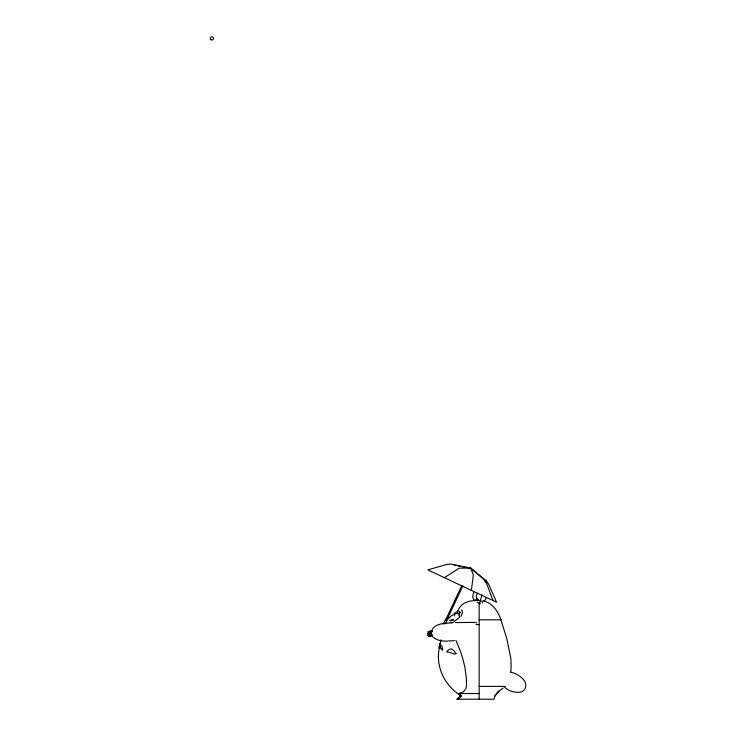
<?xml version="1.0" encoding="UTF-8"?>
<svg xmlns="http://www.w3.org/2000/svg" width="736" height="736" viewBox="0 0 736 736"><rect width="100%" height="100%" fill="white"/><g stroke="black" fill="none" stroke-linecap="round" stroke-linejoin="round"><path stroke-width="1.1" d="M458.859 614.394L459.54 617.44L452.318 622.932M477.719 600.604L477.765 599.803C477.066 599.886 473.23 599.711 474.288 600.677M432.244 631.111L431.968 630.467L428.048 631.654L432.096 631.332M439.236 648.352C435.482 667.304 444.976 686.062 461.178 695.906L457.01 699.2L494.031 699.2L495.024 695.906L498.75 691.15L494.785 695.906L499.054 691.15L503.102 688.059M454.36 614.201L457.35 613.355L458.178 610.31A14.968 14.968 0 0 1 464.26 603.18L469.853 601.073L478.087 600.254M439.245 648.103L439.926 643.733L438.941 647.128M457.387 613.355L457.856 613.355A13.092 2.944 -82.9 0 1 458.059 613.428C459.439 616.161 460.405 609.141 459.439 613.769M459.512 613.806C458.252 615.673 460.754 610.153 459.457 612.646M471.399 590.382L473.358 574.788L470.635 568.091L450.588 564.07L446.356 564.576L427.809 569.866L496.552 602.223L488.814 584.55L486.514 580.971L470.635 568.091L459.255 568.146L444.397 577.668M439.521 646.447L440.984 639.796M482.365 603.051L482.485 602.471M480.295 603.851L479.568 603.686L481.896 594.973M485.364 582.038L485.705 580.75L484.978 581.826M473.69 592.489L472.668 596.74L473.864 600.392M486.192 597.834C484.969 605.24 471.528 598.994 477.903 593.106M459.549 613.152L459.144 614.146M449.806 620.457L453.56 619.491M443.256 624.1L445.188 619.979L446.872 620.77L445.418 623.861M445.887 619.362L461.849 585.451M446.899 619.841L462.861 585.93M431.673 632.408L431.655 632.886M440.901 645.794L440.965 645.684A7.286 1.996 -80.4 0 1 441.306 645.178L441.922 646.144A13.625 5.262 -79.6 0 1 442.189 647.146L442.52 648.352A11.408 5.658 -82.6 0 1 442.778 649.336L442.382 650.256L441.6 648.876M460.911 616.492C461.776 614.91 463.514 610.696 461.435 609.978M459.08 614.238L459.724 611.818L459.08 614.109M459.227 698.381L460.892 695.906L458.776 693.524L463.432 691.858L465.888 688.675L466.523 685.713L466.357 678.426L464.959 667.589L463.183 660.063L460.506 651.47L455.924 640.384M432.244 629.335C436.568 622.858 445.032 623.539 451.84 622.776M450.248 640.716L449.291 641.222L448.62 640.706M447.966 619.004L450.883 616.142L454.618 614.091M479.154 693.533L458.703 693.533L460.892 695.906L457.718 699.2L461.021 695.906L457.01 699.2M477.075 602.149L479.568 603.686M431.968 630.467L431.885 631.111M431.636 633.944L431.655 634.745L427.616 635.104M432.391 635.205L432.409 636.033M476.9 599.113L477.462 598.948M450.147 620.724L453.551 619.96M457.948 611.036L454.728 613.06L453.827 614.45M468.823 568.661L470.635 568.091L484.656 580.097L486.616 583.519L493 600.548M427.515 633.273L431.379 632.095M427.607 635.076L431.471 633.898M432.29 635.205L428.416 636.373L432.464 636.051M450.993 640.964L454.452 640.633M427.515 633.31L431.554 632.951M455.428 622.601L475.07 622.371L476.68 623.015M479.154 619.822L500.958 619.822L506.837 638.839L510.747 657.864A71.778 71.778 0 0 1 510.747 672.134M476.054 624.579L479.154 624.579M479.154 686.394L505.2 686.394M447.617 641.12C442.557 641.304 437 640.66 433.081 637.174M454.379 565.276L456.32 565.616M458.51 565.993L460.524 566.343M461.536 566.518L464.572 567.042M465.86 567.272L468.611 567.741M483.892 601.073C492.954 603.4 498.07 611.469 500.94 619.822M450.248 622.444L450.809 622.702M470.065 567.98L471.086 568.459M445.556 619.206L447.23 619.997M441.168 648.352L440.846 648.158A5.078 1.371 -80.6 0 0 440.312 648.342L440.073 647.947A6.918 1.306 -80.9 0 1 440.321 647.082L440.413 646.824A7.213 1.95 -80.6 0 1 440.514 646.567M454.664 615.489L454.526 615.958M461.178 695.906L458.721 693.533L460.892 695.906M470.635 568.091L471.436 569.075M459.374 615.066L459.632 616.069M485.751 580.778L485.797 582.047M479.154 603.18L479.154 699.2M504.454 687.028A17.664 17.664 0 0 0 512.633 691.638A23.276 23.276 0 0 0 519.331 692.3A6.734 6.734 0 0 0 525.651 686.762A8.354 8.354 0 0 0 524.446 680.763L523.563 679.687A23.754 23.754 0 0 0 510.508 672.124M455.952 653.577L454.526 654.203L448.84 652.114A10.562 7.728 -77.6 0 0 447.332 652.317L446.844 651.746L447.387 650.882A11.031 8.068 -77.6 0 1 448.077 650.293L448.316 650.118A13.423 9.908 -76.7 0 1 449.65 649.318L450.358 649.042A4.821 3.836 -73.9 0 1 451.6 648.959L453.726 650.477L455.952 653.577M211.011 39.762A1.582 1.582 0 0 0 213.394 38.382A1.582 1.582 0 0 0 211.011 37.012A1.582 1.582 0 0 0 211.011 39.762"/></g></svg>
